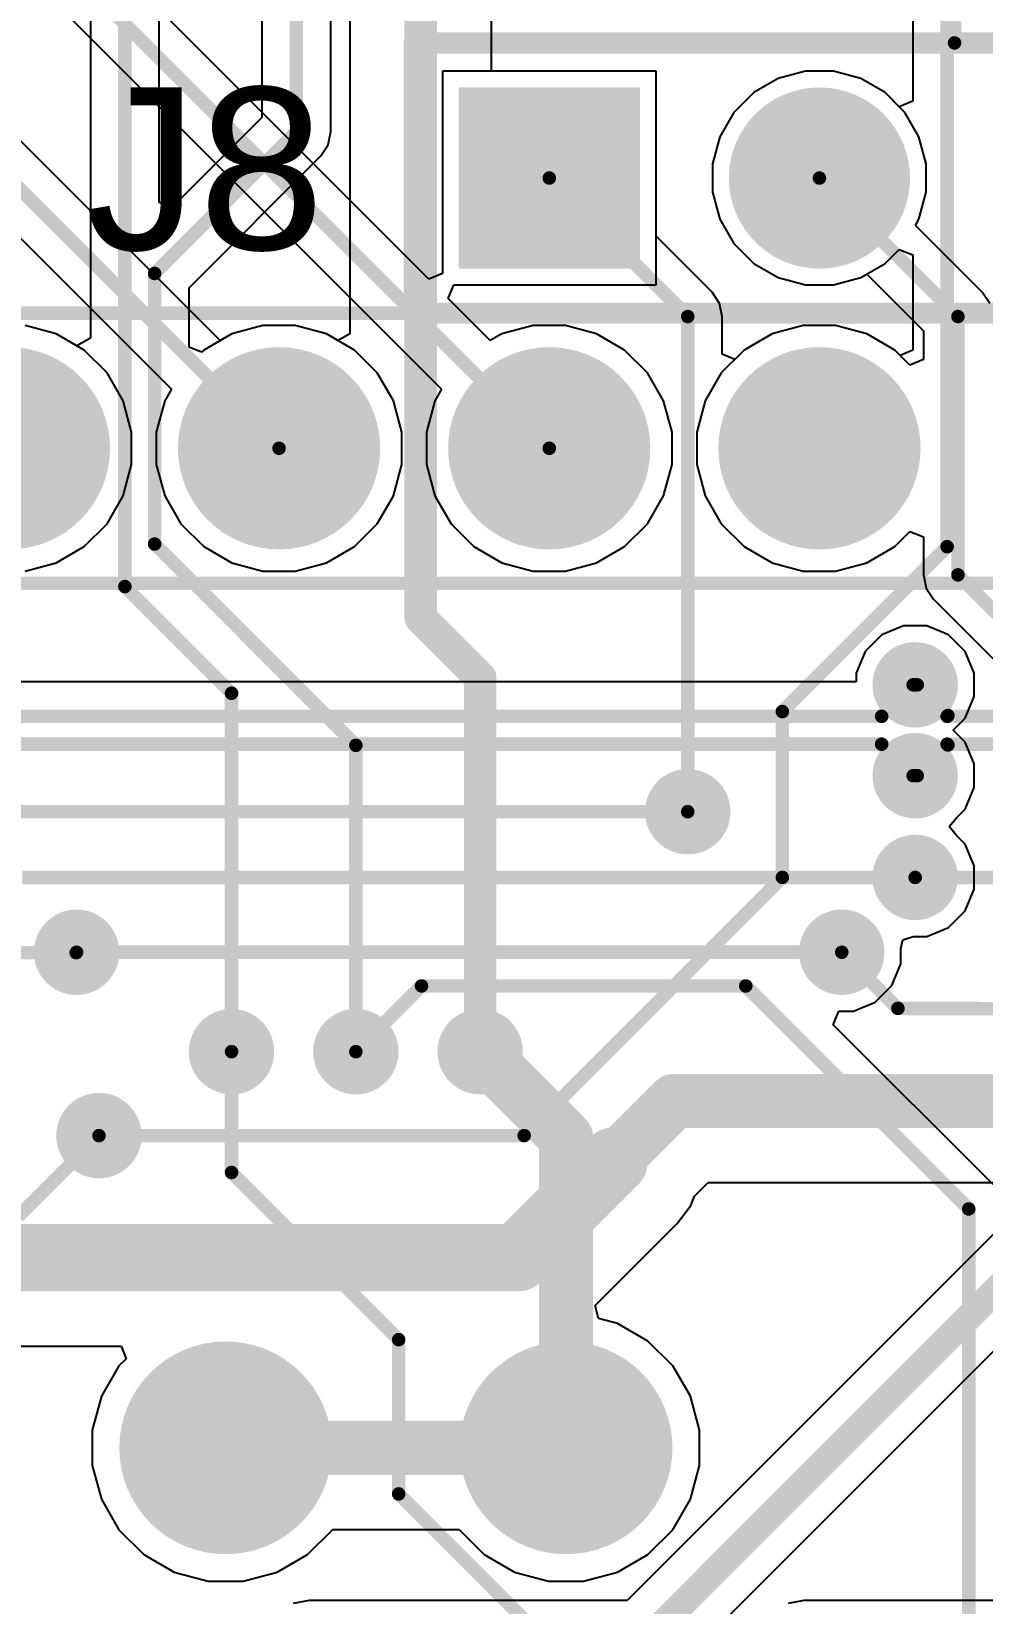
# Model space of a CAD drawing. Header units: millimetres. Extents: x 1 to 134, y -1 to 87.
# Drawn here: x 70.26 to 79.2, y 24.36 to 39.13 of the extents above; entities that cross this region are included whole.
import ezdxf

# ---------------------------------------------------------------- set-up
doc = ezdxf.new("R2010")
doc.units = ezdxf.units.MM
for name, color, linetype in [('BottomLayer', 5, 'Continuous'), ('BottomSolder', 6, 'Continuous'), ('MultiLayer', 9, 'Continuous'), ('PadHoleLayer', 156, 'Continuous'), ('TopLayer', 1, 'Continuous'), ('TopOverlay', 2, 'Continuous'), ('TopSolder', 216, 'Continuous'), ('ViaHoleLayer', 16, 'Continuous')]:
    doc.layers.add(name, color=color, linetype=linetype)
doc.styles.add('Arial', font='', dxfattribs={"height": 0.2})
doc.styles.get('Arial').set_extended_font_data('Arial')

# ---------------------------------------------------------------- blocks, each defined once
blk = doc.blocks.new('1_1376430_8_1')
at = {"layer": 'BottomLayer'}
h = blk.add_hatch(color=5, dxfattribs=at)
edge = h.paths.add_edge_path()
edge.add_arc((4.5499909, 8.22498482), 1.00000054, 0, 360)
h = blk.add_hatch(color=5, dxfattribs=at)
edge = h.paths.add_edge_path()
edge.add_arc((7.749984499999999, 8.22498482), 1.00000054, 0, 360)
at = {"layer": 'BottomSolder'}
h = blk.add_hatch(color=6, dxfattribs=at)
edge = h.paths.add_edge_path()
edge.add_arc((4.5499909, 8.22498482), 1.00000054, 0, 360)
h = blk.add_hatch(color=6, dxfattribs=at)
edge = h.paths.add_edge_path()
edge.add_arc((7.749984499999999, 8.22498482), 1.00000054, 0, 360)
at = {"layer": 'MultiLayer'}
h = blk.add_hatch(color=9, dxfattribs=at)
edge = h.paths.add_edge_path()
edge.add_arc((4.5499909, 8.22498482), 1.00000054, 0, 360)
h = blk.add_hatch(color=9, dxfattribs=at)
edge = h.paths.add_edge_path()
edge.add_arc((7.749984499999999, 8.22498482), 1.00000054, 0, 360)
at = {"layer": 'PadHoleLayer'}
h = blk.add_hatch(color=156, dxfattribs=at)
edge = h.paths.add_edge_path()
edge.add_arc((4.5499909, 8.22498482), 0.60500006, 0, 360)
h = blk.add_hatch(color=156, dxfattribs=at)
edge = h.paths.add_edge_path()
edge.add_arc((7.749984499999999, 8.22498482), 0.60500006, 0, 360)
at = {"layer": 'TopLayer'}
h = blk.add_hatch(color=1, dxfattribs=at)
edge = h.paths.add_edge_path()
edge.add_arc((4.5499909, 8.22498482), 1.00000054, 0, 360)
h = blk.add_hatch(color=1, dxfattribs=at)
edge = h.paths.add_edge_path()
edge.add_arc((7.749984499999999, 8.22498482), 1.00000054, 0, 360)
at = {"layer": 'TopSolder'}
h = blk.add_hatch(color=216, dxfattribs=at)
edge = h.paths.add_edge_path()
edge.add_arc((4.5499909, 8.22498482), 1.00000054, 0, 360)
h = blk.add_hatch(color=216, dxfattribs=at)
edge = h.paths.add_edge_path()
edge.add_arc((7.749984499999999, 8.22498482), 1.00000054, 0, 360)
blk = doc.blocks.new('HDR_1_8_TH______13')
at = {"layer": 'TopOverlay', "const_width": 0.127}
for points in [[(-10.1599746, 1.27), (-10.1599746, -1.27)], [(-10.1599746, 1.27), (10.1599746, 1.27)]]:
    blk.add_lwpolyline(points, dxfattribs=at)
at = {"layer": 'TopOverlay', "const_width": 0.0635}
blk.add_lwpolyline([(-10.1917246, 1.27, 1), (-10.1282246, 1.27, 1)], format="xyb", close=True, dxfattribs=at)
blk.add_lwpolyline([(-10.1917246, 1.27, 1), (-10.1282246, 1.27, 1)], format="xyb", close=True, dxfattribs=at)
blk = doc.blocks.new('HDR1X3__14')
at = {"layer": 'BottomLayer'}
blk.add_hatch(color=5, dxfattribs=at).paths.add_polyline_path([(-0.74999977, 0.74999977), (0.74999977, 0.74999977), (0.74999977, -0.74999977), (-0.74999977, -0.74999977)])
h = blk.add_hatch(color=5, dxfattribs=at)
edge = h.paths.add_edge_path()
edge.add_arc((2.54, 0), 0.7499985, 0, 360)
h = blk.add_hatch(color=5, dxfattribs=at)
edge = h.paths.add_edge_path()
edge.add_arc((5.08, 0), 0.7499985, 0, 360)
at = {"layer": 'BottomSolder'}
blk.add_hatch(color=6, dxfattribs=at).paths.add_polyline_path([(-0.85159977, 0.85159977), (0.85159977, 0.85159977), (0.85159977, -0.85159977), (-0.85159977, -0.85159977)])
h = blk.add_hatch(color=6, dxfattribs=at)
edge = h.paths.add_edge_path()
edge.add_arc((2.54, 0), 0.8515985, 0, 360)
h = blk.add_hatch(color=6, dxfattribs=at)
edge = h.paths.add_edge_path()
edge.add_arc((5.08, 0), 0.8515985, 0, 360)
at = {"layer": 'MultiLayer'}
blk.add_hatch(color=9, dxfattribs=at).paths.add_polyline_path([(-0.74999977, 0.74999977), (0.74999977, 0.74999977), (0.74999977, -0.74999977), (-0.74999977, -0.74999977)])
h = blk.add_hatch(color=9, dxfattribs=at)
edge = h.paths.add_edge_path()
edge.add_arc((2.54, 0), 0.7499985, 0, 360)
h = blk.add_hatch(color=9, dxfattribs=at)
edge = h.paths.add_edge_path()
edge.add_arc((5.08, 0), 0.7499985, 0, 360)
at = {"layer": 'PadHoleLayer'}
h = blk.add_hatch(color=156, dxfattribs=at)
edge = h.paths.add_edge_path()
edge.add_arc((0, 0), 0.4499991, 0, 360)
h = blk.add_hatch(color=156, dxfattribs=at)
edge = h.paths.add_edge_path()
edge.add_arc((2.54, 0), 0.4499991, 0, 360)
h = blk.add_hatch(color=156, dxfattribs=at)
edge = h.paths.add_edge_path()
edge.add_arc((5.08, 0), 0.4499991, 0, 360)
at = {"layer": 'TopLayer'}
blk.add_hatch(color=1, dxfattribs=at).paths.add_polyline_path([(-0.74999977, 0.74999977), (0.74999977, 0.74999977), (0.74999977, -0.74999977), (-0.74999977, -0.74999977)])
h = blk.add_hatch(color=1, dxfattribs=at)
edge = h.paths.add_edge_path()
edge.add_arc((2.54, 0), 0.7499985, 0, 360)
h = blk.add_hatch(color=1, dxfattribs=at)
edge = h.paths.add_edge_path()
edge.add_arc((5.08, 0), 0.7499985, 0, 360)
at = {"layer": 'TopSolder'}
blk.add_hatch(color=216, dxfattribs=at).paths.add_polyline_path([(-0.85159977, 0.85159977), (0.85159977, 0.85159977), (0.85159977, -0.85159977), (-0.85159977, -0.85159977)])
h = blk.add_hatch(color=216, dxfattribs=at)
edge = h.paths.add_edge_path()
edge.add_arc((2.54, 0), 0.8515985, 0, 360)
h = blk.add_hatch(color=216, dxfattribs=at)
edge = h.paths.add_edge_path()
edge.add_arc((5.08, 0), 0.8515985, 0, 360)
at = {"layer": 'TopOverlay', "const_width": 0.1999996}
for points in [[(-1.27, -1.27), (-1.27, 1.27)], [(-1.27, 1.27), (6.35, 1.27)], [(6.35, -1.27), (6.35, 1.27)], [(-1.27, -1.27), (6.35, -1.27)]]:
    blk.add_lwpolyline(points, dxfattribs=at)
at = {"layer": 'TopOverlay', "const_width": 0.0999998}
for points in [[(-1.3199999, 1.27, 1), (-1.2200001, 1.27, 1)], [(-1.3199999, 1.27, 1), (-1.2200001, 1.27, 1)], [(6.300000099999999, 1.27, 1), (6.399999899999999, 1.27, 1)], [(6.300000099999999, 1.27, 1), (6.399999899999999, 1.27, 1)], [(-1.3199999, -1.27, 1), (-1.2200001, -1.27, 1)], [(-1.3199999, -1.27, 1), (-1.2200001, -1.27, 1)], [(6.300000099999999, -1.27, 1), (6.399999899999999, -1.27, 1)], [(6.300000099999999, -1.27, 1), (6.399999899999999, -1.27, 1)]]:
    blk.add_lwpolyline(points, format="xyb", close=True, dxfattribs=at)
blk = doc.blocks.new('HDR_1_8_TH______15')
at = {"layer": 'BottomLayer'}
h = blk.add_hatch(color=5, dxfattribs=at)
edge = h.paths.add_edge_path()
edge.add_arc((-1.27, 0), 0.8999982, 0, 360)
h = blk.add_hatch(color=5, dxfattribs=at)
edge = h.paths.add_edge_path()
edge.add_arc((1.27, 0), 0.8999982, 0, 360)
h = blk.add_hatch(color=5, dxfattribs=at)
edge = h.paths.add_edge_path()
edge.add_arc((3.81, 0), 0.8999982, 0, 360)
h = blk.add_hatch(color=5, dxfattribs=at)
edge = h.paths.add_edge_path()
edge.add_arc((6.35, 0), 0.8999982, 0, 360)
at = {"layer": 'BottomSolder'}
h = blk.add_hatch(color=6, dxfattribs=at)
edge = h.paths.add_edge_path()
edge.add_arc((-1.27, 0), 0.9507981999999999, 0, 360)
h = blk.add_hatch(color=6, dxfattribs=at)
edge = h.paths.add_edge_path()
edge.add_arc((1.27, 0), 0.9507981999999999, 0, 360)
h = blk.add_hatch(color=6, dxfattribs=at)
edge = h.paths.add_edge_path()
edge.add_arc((3.81, 0), 0.9507981999999999, 0, 360)
h = blk.add_hatch(color=6, dxfattribs=at)
edge = h.paths.add_edge_path()
edge.add_arc((6.35, 0), 0.9507981999999999, 0, 360)
at = {"layer": 'MultiLayer'}
h = blk.add_hatch(color=9, dxfattribs=at)
edge = h.paths.add_edge_path()
edge.add_arc((-1.27, 0), 0.8999982, 0, 360)
h = blk.add_hatch(color=9, dxfattribs=at)
edge = h.paths.add_edge_path()
edge.add_arc((1.27, 0), 0.8999982, 0, 360)
h = blk.add_hatch(color=9, dxfattribs=at)
edge = h.paths.add_edge_path()
edge.add_arc((3.81, 0), 0.8999982, 0, 360)
h = blk.add_hatch(color=9, dxfattribs=at)
edge = h.paths.add_edge_path()
edge.add_arc((6.35, 0), 0.8999982, 0, 360)
at = {"layer": 'PadHoleLayer'}
h = blk.add_hatch(color=156, dxfattribs=at)
edge = h.paths.add_edge_path()
edge.add_arc((-1.27, 0), 0.499999, 0, 360)
h = blk.add_hatch(color=156, dxfattribs=at)
edge = h.paths.add_edge_path()
edge.add_arc((1.27, 0), 0.499999, 0, 360)
h = blk.add_hatch(color=156, dxfattribs=at)
edge = h.paths.add_edge_path()
edge.add_arc((3.81, 0), 0.499999, 0, 360)
h = blk.add_hatch(color=156, dxfattribs=at)
edge = h.paths.add_edge_path()
edge.add_arc((6.35, 0), 0.499999, 0, 360)
at = {"layer": 'TopLayer'}
h = blk.add_hatch(color=1, dxfattribs=at)
edge = h.paths.add_edge_path()
edge.add_arc((-1.27, 0), 0.8999982, 0, 360)
h = blk.add_hatch(color=1, dxfattribs=at)
edge = h.paths.add_edge_path()
edge.add_arc((1.27, 0), 0.8999982, 0, 360)
h = blk.add_hatch(color=1, dxfattribs=at)
edge = h.paths.add_edge_path()
edge.add_arc((3.81, 0), 0.8999982, 0, 360)
h = blk.add_hatch(color=1, dxfattribs=at)
edge = h.paths.add_edge_path()
edge.add_arc((6.35, 0), 0.8999982, 0, 360)
at = {"layer": 'TopSolder'}
h = blk.add_hatch(color=216, dxfattribs=at)
edge = h.paths.add_edge_path()
edge.add_arc((-1.27, 0), 0.9507981999999999, 0, 360)
h = blk.add_hatch(color=216, dxfattribs=at)
edge = h.paths.add_edge_path()
edge.add_arc((1.27, 0), 0.9507981999999999, 0, 360)
h = blk.add_hatch(color=216, dxfattribs=at)
edge = h.paths.add_edge_path()
edge.add_arc((3.81, 0), 0.9507981999999999, 0, 360)
h = blk.add_hatch(color=216, dxfattribs=at)
edge = h.paths.add_edge_path()
edge.add_arc((6.35, 0), 0.9507981999999999, 0, 360)
at = {"layer": 'TopOverlay', "const_width": 0.127}
for points in [[(-10.1599746, 1.27), (10.1599746, 1.27)], [(-10.1599746, -1.27), (10.1599746, -1.27)]]:
    blk.add_lwpolyline(points, dxfattribs=at)

msp = doc.modelspace()

# ---------------------------------------------------------------- hatches: boundary and pattern name
at = {"layer": 'BottomLayer'}
h = msp.add_hatch(color=5, dxfattribs=at)
edge = h.paths.add_edge_path()
edge.add_arc((78.56665262, 32.99361194), 0.2999994, 0, 360)
h = msp.add_hatch(color=5, dxfattribs=at)
edge = h.paths.add_edge_path()
edge.add_arc((78.56665262, 32.13961314), 0.2999994, 0, 360)
h = msp.add_hatch(color=5, dxfattribs=at)
edge = h.paths.add_edge_path()
edge.add_arc((76.42859999999999, 31.8008), 0.2999994, 0, 360)
h = msp.add_hatch(color=5, dxfattribs=at)
edge = h.paths.add_edge_path()
edge.add_arc((78.56665262, 31.1833006), 0.2999994, 0, 360)
h = msp.add_hatch(color=5, dxfattribs=at)
edge = h.paths.add_edge_path()
edge.add_arc((70.68304888, 30.48), 0.2999994, 0, 360)
h = msp.add_hatch(color=5, dxfattribs=at)
edge = h.paths.add_edge_path()
edge.add_arc((77.87639999999999, 30.48), 0.2999994, 0, 360)
h = msp.add_hatch(color=5, dxfattribs=at)
edge = h.paths.add_edge_path()
edge.add_arc((72.13968554, 29.5456991), 0.2999994, 0, 360)
h = msp.add_hatch(color=5, dxfattribs=at)
edge = h.paths.add_edge_path()
edge.add_arc((73.30828112, 29.5456991), 0.2999994, 0, 360)
h = msp.add_hatch(color=5, dxfattribs=at)
edge = h.paths.add_edge_path()
edge.add_arc((74.4768767, 29.5456991), 0.2999994, 0, 360)
h = msp.add_hatch(color=5, dxfattribs=at)
edge = h.paths.add_edge_path()
edge.add_arc((70.89362503999999, 28.7565973), 0.2999994, 0, 360)
at = {"layer": 'BottomSolder'}
h = msp.add_hatch(color=6, dxfattribs=at)
edge = h.paths.add_edge_path()
edge.add_arc((78.56665262, 32.99361194), 0.4015993999999999, 0, 360)
h = msp.add_hatch(color=6, dxfattribs=at)
edge = h.paths.add_edge_path()
edge.add_arc((78.56665262, 32.13961314), 0.4015993999999999, 0, 360)
h = msp.add_hatch(color=6, dxfattribs=at)
edge = h.paths.add_edge_path()
edge.add_arc((76.42859999999999, 31.8008), 0.4015993999999999, 0, 360)
h = msp.add_hatch(color=6, dxfattribs=at)
edge = h.paths.add_edge_path()
edge.add_arc((78.56665262, 31.1833006), 0.4015993999999999, 0, 360)
h = msp.add_hatch(color=6, dxfattribs=at)
edge = h.paths.add_edge_path()
edge.add_arc((70.68304888, 30.48), 0.4015993999999999, 0, 360)
h = msp.add_hatch(color=6, dxfattribs=at)
edge = h.paths.add_edge_path()
edge.add_arc((77.87639999999999, 30.48), 0.4015993999999999, 0, 360)
h = msp.add_hatch(color=6, dxfattribs=at)
edge = h.paths.add_edge_path()
edge.add_arc((72.13968554, 29.5456991), 0.4015993999999999, 0, 360)
h = msp.add_hatch(color=6, dxfattribs=at)
edge = h.paths.add_edge_path()
edge.add_arc((73.30828112, 29.5456991), 0.4015993999999999, 0, 360)
h = msp.add_hatch(color=6, dxfattribs=at)
edge = h.paths.add_edge_path()
edge.add_arc((74.4768767, 29.5456991), 0.4015993999999999, 0, 360)
h = msp.add_hatch(color=6, dxfattribs=at)
edge = h.paths.add_edge_path()
edge.add_arc((70.89362503999999, 28.7565973), 0.4015993999999999, 0, 360)
at = {"layer": 'TopLayer'}
h = msp.add_hatch(color=1, dxfattribs=at)
edge = h.paths.add_edge_path()
edge.add_arc((78.56665262, 32.99361194), 0.2999994, 0, 360)
h = msp.add_hatch(color=1, dxfattribs=at)
edge = h.paths.add_edge_path()
edge.add_arc((78.56665262, 32.13961314), 0.2999994, 0, 360)
h = msp.add_hatch(color=1, dxfattribs=at)
edge = h.paths.add_edge_path()
edge.add_arc((76.42859999999999, 31.8008), 0.2999994, 0, 360)
h = msp.add_hatch(color=1, dxfattribs=at)
edge = h.paths.add_edge_path()
edge.add_arc((78.56665262, 31.1833006), 0.2999994, 0, 360)
h = msp.add_hatch(color=1, dxfattribs=at)
edge = h.paths.add_edge_path()
edge.add_arc((70.68304888, 30.48), 0.2999994, 0, 360)
h = msp.add_hatch(color=1, dxfattribs=at)
edge = h.paths.add_edge_path()
edge.add_arc((77.87639999999999, 30.48), 0.2999994, 0, 360)
h = msp.add_hatch(color=1, dxfattribs=at)
edge = h.paths.add_edge_path()
edge.add_arc((72.13968554, 29.5456991), 0.2999994, 0, 360)
h = msp.add_hatch(color=1, dxfattribs=at)
edge = h.paths.add_edge_path()
edge.add_arc((73.30828112, 29.5456991), 0.2999994, 0, 360)
h = msp.add_hatch(color=1, dxfattribs=at)
edge = h.paths.add_edge_path()
edge.add_arc((74.4768767, 29.5456991), 0.2999994, 0, 360)
h = msp.add_hatch(color=1, dxfattribs=at)
edge = h.paths.add_edge_path()
edge.add_arc((70.89362503999999, 28.7565973), 0.2999994, 0, 360)
at = {"layer": 'TopSolder'}
h = msp.add_hatch(color=216, dxfattribs=at)
edge = h.paths.add_edge_path()
edge.add_arc((78.56665262, 32.99361194), 0.4015993999999999, 0, 360)
h = msp.add_hatch(color=216, dxfattribs=at)
edge = h.paths.add_edge_path()
edge.add_arc((78.56665262, 32.13961314), 0.4015993999999999, 0, 360)
h = msp.add_hatch(color=216, dxfattribs=at)
edge = h.paths.add_edge_path()
edge.add_arc((76.42859999999999, 31.8008), 0.4015993999999999, 0, 360)
h = msp.add_hatch(color=216, dxfattribs=at)
edge = h.paths.add_edge_path()
edge.add_arc((78.56665262, 31.1833006), 0.4015993999999999, 0, 360)
h = msp.add_hatch(color=216, dxfattribs=at)
edge = h.paths.add_edge_path()
edge.add_arc((70.68304888, 30.48), 0.4015993999999999, 0, 360)
h = msp.add_hatch(color=216, dxfattribs=at)
edge = h.paths.add_edge_path()
edge.add_arc((77.87639999999999, 30.48), 0.4015993999999999, 0, 360)
h = msp.add_hatch(color=216, dxfattribs=at)
edge = h.paths.add_edge_path()
edge.add_arc((72.13968554, 29.5456991), 0.4015993999999999, 0, 360)
h = msp.add_hatch(color=216, dxfattribs=at)
edge = h.paths.add_edge_path()
edge.add_arc((73.30828112, 29.5456991), 0.4015993999999999, 0, 360)
h = msp.add_hatch(color=216, dxfattribs=at)
edge = h.paths.add_edge_path()
edge.add_arc((74.4768767, 29.5456991), 0.4015993999999999, 0, 360)
h = msp.add_hatch(color=216, dxfattribs=at)
edge = h.paths.add_edge_path()
edge.add_arc((70.89362503999999, 28.7565973), 0.4015993999999999, 0, 360)
at = {"layer": 'ViaHoleLayer'}
h = msp.add_hatch(color=16, dxfattribs=at)
edge = h.paths.add_edge_path()
edge.add_arc((78.56665262, 32.99361194), 0.1499997, 0, 360)
h = msp.add_hatch(color=16, dxfattribs=at)
edge = h.paths.add_edge_path()
edge.add_arc((78.56665262, 32.13961314), 0.1499997, 0, 360)
h = msp.add_hatch(color=16, dxfattribs=at)
edge = h.paths.add_edge_path()
edge.add_arc((76.42859999999999, 31.8008), 0.1499997, 0, 360)
h = msp.add_hatch(color=16, dxfattribs=at)
edge = h.paths.add_edge_path()
edge.add_arc((78.56665262, 31.1833006), 0.1499997, 0, 360)
h = msp.add_hatch(color=16, dxfattribs=at)
edge = h.paths.add_edge_path()
edge.add_arc((70.68304888, 30.48), 0.1499997, 0, 360)
h = msp.add_hatch(color=16, dxfattribs=at)
edge = h.paths.add_edge_path()
edge.add_arc((77.87639999999999, 30.48), 0.1499997, 0, 360)
h = msp.add_hatch(color=16, dxfattribs=at)
edge = h.paths.add_edge_path()
edge.add_arc((72.13968554, 29.5456991), 0.1499997, 0, 360)
h = msp.add_hatch(color=16, dxfattribs=at)
edge = h.paths.add_edge_path()
edge.add_arc((73.30828112, 29.5456991), 0.1499997, 0, 360)
h = msp.add_hatch(color=16, dxfattribs=at)
edge = h.paths.add_edge_path()
edge.add_arc((74.4768767, 29.5456991), 0.1499997, 0, 360)
h = msp.add_hatch(color=16, dxfattribs=at)
edge = h.paths.add_edge_path()
edge.add_arc((70.89362503999999, 28.7565973), 0.1499997, 0, 360)

# ---------------------------------------------------------------- linework, layer by layer
at = {"layer": 'BottomLayer'}
for p, q in [((78.54327954, 44.03719412), (78.54327954, 38.47969444)), ((70.81343215999999, 43.83039494), (70.81343215999999, 36.25331332)), ((71.46087308, 37.5281317), (71.46087308, 43.85479672)), ((72.42588004, 43.8416446), (72.42588004, 38.327203)), ((73.07332096, 38.19311386), (73.07332096, 43.8416446)), ((73.25190074, 40.1103973), (73.25190074, 36.29228707999999)), ((74.58410026, 38.7608445), (74.58410026, 40.1103973)), ((76.13065037999999, 38.7608445), (74.58410026, 38.7608445)), ((76.13065037999999, 37.2106571), (76.13065037999999, 38.7608445)), ((77.53447282, 38.7608445), (77.27912153999999, 38.69242452)), ((77.79883094, 38.7608445), (77.53447282, 38.7608445)), ((78.05418222, 38.69242452), (77.79883094, 38.7608445)), ((77.27912153999999, 38.69242452), (77.05018118, 38.56024546)), ((78.28312258, 38.56024546), (78.05418222, 38.69242452)), ((77.05018118, 38.56024546), (76.86325242, 38.3733167)), ((78.41627954, 38.4270885), (78.28312258, 38.56024546)), ((78.54327954, 38.47969444), (78.41627954, 38.4270885)), ((72.42588004, 38.327203), (71.57820584, 37.4795288)), ((76.86325242, 38.3733167), (76.73107336, 38.14437634)), ((73.04868042, 38.06923044), (73.07332096, 38.19311386)), ((76.73107336, 38.14437634), (76.66265338, 37.88902506)), ((72.9785053, 37.96420906), (73.04868042, 38.06923044)), ((71.74027308, 36.72597683999999), (72.9785053, 37.96420906)), ((76.66265338, 37.88902506), (76.66265338, 37.62466694)), ((76.66265338, 37.62466694), (76.73107336, 37.36931566)), ((71.57820584, 37.4795288), (71.46087308, 37.5281317)), ((76.73107336, 37.36931566), (76.86325242, 37.1403753)), ((76.6575048, 36.68380268), (76.13065037999999, 37.2106571)), ((76.86325242, 37.1403753), (77.05018118, 36.95344654)), ((77.05018118, 36.95344654), (77.27912153999999, 36.82126748)), ((78.05418222, 36.82126748), (78.28312258, 36.95344654)), ((78.28312258, 36.95344654), (78.41627954, 37.0866035)), ((78.41627954, 37.0866035), (78.54327954, 37.03399756)), ((78.54327954, 37.03399756), (78.54327954, 36.13815226)), ((77.27912153999999, 36.82126748), (77.53447282, 36.75284749999999)), ((77.79883094, 36.75284749999999), (78.05418222, 36.82126748)), ((71.74027308, 36.16840112), (71.74027308, 36.72597683999999)), ((76.72767991999999, 36.5787813), (76.6575048, 36.68380268)), ((77.53447282, 36.75284749999999), (77.79883094, 36.75284749999999)), ((76.75232045999999, 36.45489788), (76.72767991999999, 36.5787813)), ((70.49207897999999, 36.29220072), (70.19857944, 36.3708442)), ((72.43472432, 36.3708442), (72.14122477999999, 36.29220072)), ((72.73857944, 36.3708442), (72.43472432, 36.3708442)), ((73.03207898, 36.29220072), (72.73857944, 36.3708442)), ((76.75232045999999, 36.1004485), (76.75232045999999, 36.45489788)), ((77.51472431999998, 36.3708442), (77.22122478, 36.29220072)), ((77.81857944, 36.3708442), (77.51472431999998, 36.3708442)), ((78.11207897999999, 36.29220072), (77.81857944, 36.3708442)), ((70.68643216, 36.17999114), (70.49207897999999, 36.29220072)), ((70.81343215999999, 36.25331332), (70.68643216, 36.17999114)), ((72.14122477999999, 36.29220072), (71.87808077999999, 36.14027316)), ((73.14191366, 36.22878708), (73.03207898, 36.29220072)), ((73.25190074, 36.29228707999999), (73.14191366, 36.22878708)), ((77.22122478, 36.29220072), (76.95808078, 36.14027316)), ((78.37522298, 36.14027316), (78.11207897999999, 36.29220072)), ((71.85760584, 36.11979822), (71.74027308, 36.16840112)), ((71.87808077999999, 36.14027316), (71.85760584, 36.11979822)), ((76.86965321999999, 36.0518456), (76.75232045999999, 36.1004485)), ((76.95808078, 36.14027316), (76.86965321999999, 36.0518456)), ((78.42594677999999, 36.08954935999999), (78.37522298, 36.14027316)), ((78.54327954, 36.13815226), (78.42594677999999, 36.08954935999999)), ((76.492481, 28.18694896), (76.61995598, 28.31442394)), ((76.61995598, 28.31442394), (79.62055704, 28.31442394)), ((79.66915993999999, 28.19709118), (75.85944696, 24.3873782)), ((76.32448794, 27.92838458), (76.4568067, 28.10082518)), ((76.4568067, 28.10082518), (76.492481, 28.18694896)), ((75.55718442, 27.16108106), (76.32448794, 27.92838458)), ((76.29503917999999, 23.72422738), (80.4283126, 27.8575008)), ((75.59005456, 27.03840668), (75.55718442, 27.16108106)), ((75.76881214, 26.9905099), (75.59005456, 27.03840668)), ((76.05476026, 26.82541751999999), (75.76881214, 26.9905099)), ((68.14819999999999, 26.77717784), (71.10064519999999, 26.77717784)), ((71.10064519999999, 26.77717784), (71.1492481, 26.65984508)), ((76.28823706, 26.59194072), (76.05476026, 26.82541751999999)), ((71.1492481, 26.65984508), (71.08134374, 26.59194072)), ((71.08134374, 26.59194072), (70.91625136, 26.3059926)), ((76.45332943999999, 26.3059926), (76.28823706, 26.59194072)), ((70.91625136, 26.3059926), (70.83079306, 25.98706004)), ((76.53878773999999, 25.98706004), (76.45332943999999, 26.3059926)), ((70.83079306, 25.98706004), (70.83079306, 25.65687528)), ((76.53878773999999, 25.65687528), (76.53878773999999, 25.98706004)), ((70.83079306, 25.65687528), (70.91625136, 25.33794272)), ((76.45332943999999, 25.33794272), (76.53878773999999, 25.65687528)), ((70.91625136, 25.33794272), (71.08134374, 25.0519946)), ((76.28823706, 25.0519946), (76.45332943999999, 25.33794272)), ((71.08134374, 25.0519946), (71.31482054, 24.8185178)), ((72.85476666, 24.8185178), (73.08824346, 25.0519946)), ((73.08824346, 25.0519946), (73.08905118, 25.0533916)), ((73.08905118, 25.0533916), (74.28052962, 25.0533916)), ((74.28052962, 25.0533916), (74.28133734, 25.0519946)), ((74.28133734, 25.0519946), (74.51481414, 24.8185178)), ((76.05476026, 24.8185178), (76.28823706, 25.0519946)), ((71.31482054, 24.8185178), (71.60076865999999, 24.65342542)), ((72.56881854, 24.65342542), (72.85476666, 24.8185178)), ((74.51481414, 24.8185178), (74.80076226, 24.65342542)), ((75.76881214, 24.65342542), (76.05476026, 24.8185178)), ((71.60076865999999, 24.65342542), (71.91970122, 24.56796712)), ((71.91970122, 24.56796712), (72.24988598, 24.56796712)), ((72.24988598, 24.56796712), (72.56881854, 24.65342542)), ((74.80076226, 24.65342542), (75.11969481999999, 24.56796712)), ((75.11969481999999, 24.56796712), (75.44987958, 24.56796712)), ((75.44987958, 24.56796712), (75.76881214, 24.65342542)), ((72.86851314, 24.3873782), (72.71985456, 24.35780752)), ((75.85944696, 24.3873782), (72.86851314, 24.3873782)), ((77.52034533999999, 24.3873782), (77.37168675999999, 24.35780752)), ((80.89687656, 24.3873782), (77.52034533999999, 24.3873782))]:
    msp.add_line(p, q, dxfattribs=at)
for points, const_width in [([(71.13715262, 33.91724738), (71.13715262, 44.28824518)], 0.127), ([(72.7496005, 38.19311386), (72.7496005, 44.3013973)], 0.127), ([(78.86699999999999, 34.2917145), (78.86699999999999, 44.03719412)], 0.127), ([(73.91800049999999, 33.62169806), (73.91800049999999, 40.1103973)], 0.3048), ([(71.41655262, 36.86006598), (72.7496005, 38.19311386)], 0.127), ([(75.12665188, 37.756846), (76.42859999999999, 36.45489788)], 0.127), ([(71.41655262, 34.31684525999999), (71.41655262, 36.86006598)], 0.127), ([(76.42859999999999, 31.8008), (76.42859999999999, 36.45489788)], 0.127), ([(71.41655262, 34.31684525999999), (73.30828112, 32.42511675999999)], 0.127), ([(77.3176, 32.7423145), (78.86699999999999, 34.2917145)], 0.127), ([(71.13715262, 33.91724738), (72.13968554, 32.91471446)], 0.127), ([(73.91800049999999, 33.62169806), (74.47687924, 33.06281932)], 0.3048), ([(74.47687924, 29.5456991), (74.47687924, 33.06281932)], 0.3048), ([(72.13968554, 29.5456991), (72.13968554, 32.91471446)], 0.127), ([(78.56665262, 32.99361194), (78.58592868, 32.99361194)], 0.127), ([(78.58592868, 32.99361194), (78.87455904, 32.70498158)], 0.127), ([(77.3176, 31.18334886), (77.3176, 32.7423145)], 0.127), ([(78.86700253999999, 32.69742508), (78.87455904, 32.70498158)], 0.127), ([(78.86700253999999, 32.69742254), (78.86700253999999, 32.69742508)], 0.127), ([(78.86700253999999, 32.69742254), (79.74923852, 32.69742254)], 0.127), ([(73.30828112, 29.5456991), (73.30828112, 32.42511675999999)], 0.127), ([(78.58592613999998, 32.13961314), (78.87455904, 32.42824604)], 0.127), ([(78.86700253999999, 32.43580254), (78.87455904, 32.42824604)], 0.127), ([(78.86700253999999, 32.43580254), (79.85760253999999, 32.43580254)], 0.127), ([(78.56665262, 32.13961314), (78.58592613999998, 32.13961314)], 0.127), ([(74.89084844, 28.7565973), (77.3176, 31.18334886)], 0.127), ([(78.56665262, 31.1833006), (78.56670088, 31.18334886)], 0.127), ([(78.56670088, 31.18334886), (82.00874886, 31.18334886)], 0.127), ([(68.4823497, 30.4760503), (70.67909918, 30.4760503)], 0.127), ([(70.67909918, 30.4760503), (70.68304888, 30.48)], 0.127), ([(77.87639999999999, 30.48), (78.40412309999999, 29.9522769)], 0.127), ([(78.40412056, 29.9522769), (80.03390902, 29.94835006)], 0.127), ([(75.73573626, 28.51713626), (76.3016, 29.083)], 0.508), ([(76.3016, 29.083), (89.96680254, 29.083)], 0.508), ([(70.89362503999999, 28.7565973), (74.89084844, 28.7565973)], 0.127), ([(74.8284, 27.6098), (75.73573626, 28.51713626)], 0.635), ([(76.02035341999999, 23.99891314), (80.26740613999999, 28.24596586)], 0.254), ([(68.14819999999999, 27.6098), (74.8284, 27.6098)], 0.635), ([(72.0847936, 25.82196766), (75.2847872, 25.82196766)], 0.508), ([(75.30577776, 25.82196766), (75.30577776, 25.84746926)], 0.254)]:
    msp.add_lwpolyline(points, dxfattribs=dict(at, const_width=const_width))
for points, const_width in [([(72.7178505, 38.19311386, 1), (72.78135049999999, 38.19311386, 1)], 0.0635), ([(72.7178505, 38.19311386, 1), (72.78135049999999, 38.19311386, 1)], 0.0635), ([(75.09490188, 37.756846, 1), (75.15840188, 37.756846, 1)], 0.0635), ([(71.38480261999999, 36.86006598, 1), (71.44830261999999, 36.86006598, 1)], 0.0635), ([(71.38480261999999, 36.86006598, 1), (71.44830261999999, 36.86006598, 1)], 0.0635), ([(76.39685, 36.45489788, 1), (76.46034999999999, 36.45489788, 1)], 0.0635), ([(76.39685, 36.45489788, 1), (76.46034999999999, 36.45489788, 1)], 0.0635), ([(71.38480261999999, 34.31684525999999, 1), (71.44830261999999, 34.31684525999999, 1)], 0.0635), ([(71.38480261999999, 34.31684525999999, 1), (71.44830261999999, 34.31684525999999, 1)], 0.0635), ([(78.83524999999999, 34.2917145, 1), (78.89875, 34.2917145, 1)], 0.0635), ([(78.83524999999999, 34.2917145, 1), (78.89875, 34.2917145, 1)], 0.0635), ([(71.10540261999999, 33.91724738, 1), (71.16890262, 33.91724738, 1)], 0.0635), ([(71.10540261999999, 33.91724738, 1), (71.16890262, 33.91724738, 1)], 0.0635), ([(73.84180049999999, 33.62169806, 1), (73.99420049999999, 33.62169806, 1)], 0.1524), ([(73.84180049999999, 33.62169806, 1), (73.99420049999999, 33.62169806, 1)], 0.1524), ([(74.40067923999999, 33.06281932, 1), (74.55307924, 33.06281932, 1)], 0.1524), ([(74.40067923999999, 33.06281932, 1), (74.55307924, 33.06281932, 1)], 0.1524), ([(72.10793553999999, 32.91471446, 1), (72.17143554, 32.91471446, 1)], 0.0635), ([(72.10793553999999, 32.91471446, 1), (72.17143554, 32.91471446, 1)], 0.0635), ([(78.53490262, 32.99361194, 1), (78.59840262, 32.99361194, 1)], 0.0635), ([(78.55417867999999, 32.99361194, 1), (78.61767868, 32.99361194, 1)], 0.0635), ([(78.55417867999999, 32.99361194, 1), (78.61767868, 32.99361194, 1)], 0.0635), ([(77.28585, 32.7423145, 1), (77.34934999999999, 32.7423145, 1)], 0.0635), ([(77.28585, 32.7423145, 1), (77.34934999999999, 32.7423145, 1)], 0.0635), ([(78.83525254, 32.69742508, 1), (78.89875253999999, 32.69742508, 1)], 0.0635), ([(78.83525254, 32.69742508, 1), (78.89875253999999, 32.69742508, 1)], 0.0635), ([(78.83525254, 32.69742254, 1), (78.89875253999999, 32.69742254, 1)], 0.0635), ([(78.83525254, 32.69742254, 1), (78.89875253999999, 32.69742254, 1)], 0.0635), ([(78.84280903999999, 32.70498158, 1), (78.90630904, 32.70498158, 1)], 0.0635), ([(78.84280903999999, 32.70498158, 1), (78.90630904, 32.70498158, 1)], 0.0635), ([(73.27653111999999, 32.42511675999999, 1), (73.34003111999999, 32.42511675999999, 1)], 0.0635), ([(73.27653111999999, 32.42511675999999, 1), (73.34003111999999, 32.42511675999999, 1)], 0.0635), ([(78.83525254, 32.43580254, 1), (78.89875253999999, 32.43580254, 1)], 0.0635), ([(78.83525254, 32.43580254, 1), (78.89875253999999, 32.43580254, 1)], 0.0635), ([(78.84280903999999, 32.42824604, 1), (78.90630904, 32.42824604, 1)], 0.0635), ([(78.84280903999999, 32.42824604, 1), (78.90630904, 32.42824604, 1)], 0.0635), ([(78.53490262, 32.13961314, 1), (78.59840262, 32.13961314, 1)], 0.0635), ([(78.55417614, 32.13961314, 1), (78.61767614, 32.13961314, 1)], 0.0635), ([(78.55417614, 32.13961314, 1), (78.61767614, 32.13961314, 1)], 0.0635), ([(76.39685, 31.8008, 1), (76.46034999999999, 31.8008, 1)], 0.0635), ([(77.28585, 31.18334886, 1), (77.34934999999999, 31.18334886, 1)], 0.0635), ([(77.28585, 31.18334886, 1), (77.34934999999999, 31.18334886, 1)], 0.0635), ([(78.53490262, 31.1833006, 1), (78.59840262, 31.1833006, 1)], 0.0635), ([(78.53495088, 31.18334886, 1), (78.59845088, 31.18334886, 1)], 0.0635), ([(78.53495088, 31.18334886, 1), (78.59845088, 31.18334886, 1)], 0.0635), ([(70.64734917999999, 30.4760503, 1), (70.71084918, 30.4760503, 1)], 0.0635), ([(70.64734917999999, 30.4760503, 1), (70.71084918, 30.4760503, 1)], 0.0635), ([(70.65129888, 30.48, 1), (70.71479887999999, 30.48, 1)], 0.0635), ([(77.84465, 30.48, 1), (77.90814999999999, 30.48, 1)], 0.0635), ([(78.37237056, 29.9522769, 1), (78.43587056, 29.9522769, 1)], 0.0635), ([(78.37237309999999, 29.9522769, 1), (78.4358731, 29.9522769, 1)], 0.0635), ([(72.10793553999999, 29.5456991, 1), (72.17143554, 29.5456991, 1)], 0.0635), ([(73.27653111999999, 29.5456991, 1), (73.34003111999999, 29.5456991, 1)], 0.0635), ([(74.40067923999999, 29.5456991, 1), (74.55307924, 29.5456991, 1)], 0.1524), ([(76.1746, 29.083, 1), (76.42859999999999, 29.083, 1)], 0.254), ([(76.1746, 29.083, 1), (76.42859999999999, 29.083, 1)], 0.254), ([(70.86187503999999, 28.7565973, 1), (70.92537504, 28.7565973, 1)], 0.0635), ([(74.85909844, 28.7565973, 1), (74.92259844, 28.7565973, 1)], 0.0635), ([(74.85909844, 28.7565973, 1), (74.92259844, 28.7565973, 1)], 0.0635), ([(75.57698626, 28.51713626, 1), (75.89448626, 28.51713626, 1)], 0.3175), ([(75.60873625999999, 28.51713626, 1), (75.86273625999999, 28.51713626, 1)], 0.254), ([(74.66965, 27.6098, 1), (74.98714999999999, 27.6098, 1)], 0.3175), ([(74.66965, 27.6098, 1), (74.98714999999999, 27.6098, 1)], 0.3175), ([(71.9577936, 25.82196766, 1), (72.2117936, 25.82196766, 1)], 0.254), ([(75.1577872, 25.82196766, 1), (75.41178719999999, 25.82196766, 1)], 0.254), ([(75.24227776000001, 25.84746926, 1), (75.36927776, 25.84746926, 1)], 0.127), ([(75.24227776000001, 25.82196766, 1), (75.36927776, 25.82196766, 1)], 0.127)]:
    msp.add_lwpolyline(points, format="xyb", close=True, dxfattribs=dict(at, const_width=const_width))
at = {"layer": 'TopLayer'}
for p, q in [((55.09140874, 54.79427954), (74.11429677999999, 35.77139149999999)), ((72.03210638, 36.2292011), (53.73992046, 54.52138701999999)), ((56.73313266, 50.61255561999999), (71.57429678, 35.77139149999999)), ((73.99565338, 36.8056541), (66.3101163, 44.49119118)), ((76.13065037999999, 38.7608445), (74.12265338, 38.7608445)), ((74.12265338, 38.7608445), (74.12265338, 36.85826004)), ((76.13065037999999, 36.75284749999999), (76.13065037999999, 38.7608445)), ((77.53447282, 38.7608445), (77.27912153999999, 38.69242452)), ((77.79883094, 38.7608445), (77.53447282, 38.7608445)), ((78.05418222, 38.69242452), (77.79883094, 38.7608445)), ((77.27912153999999, 38.69242452), (77.05018118, 38.56024546)), ((78.28312258, 38.56024546), (78.05418222, 38.69242452)), ((77.05018118, 38.56024546), (76.86325242, 38.3733167)), ((78.47005134, 38.3733167), (78.28312258, 38.56024546)), ((76.86325242, 38.3733167), (76.73107336, 38.14437634)), ((78.6022304, 38.14437634), (78.47005134, 38.3733167)), ((76.73107336, 38.14437634), (76.66265338, 37.88902506)), ((78.67065038, 37.88902506), (78.6022304, 38.14437634)), ((76.66265338, 37.88902506), (76.66265338, 37.62466694)), ((78.67065038, 37.62466694), (78.67065038, 37.88902506)), ((76.66265338, 37.62466694), (76.73107336, 37.36931566)), ((78.6022304, 37.36931566), (78.67065038, 37.62466694)), ((76.73107336, 37.36931566), (76.86325242, 37.1403753)), ((78.56920024, 37.31210724), (78.6022304, 37.36931566)), ((79.19725587999999, 36.6840516), (78.56920024, 37.31210724)), ((76.86325242, 37.1403753), (77.05018118, 36.95344654)), ((77.05018118, 36.95344654), (77.27912153999999, 36.82126748)), ((74.12265338, 36.85826004), (73.99565338, 36.8056541)), ((77.27912153999999, 36.82126748), (77.53447282, 36.75284749999999)), ((77.79883094, 36.75284749999999), (78.05418222, 36.82126748)), ((78.05418222, 36.82126748), (78.11139064, 36.85429764)), ((78.11139064, 36.85429764), (78.64463062, 36.32105766)), ((74.17545998, 36.6258475), (74.22806591999999, 36.75284749999999)), ((74.22806591999999, 36.75284749999999), (76.13065037999999, 36.75284749999999)), ((77.53447282, 36.75284749999999), (77.79883094, 36.75284749999999)), ((79.267431, 36.57903022), (79.19725587999999, 36.6840516)), ((74.57210638, 36.2292011), (74.17545998, 36.6258475)), ((70.49207897999999, 36.29220072), (70.19857944, 36.3708442)), ((72.43472432, 36.3708442), (72.14122477999999, 36.29220072)), ((72.73857944, 36.3708442), (72.43472432, 36.3708442)), ((73.03207898, 36.29220072), (72.73857944, 36.3708442)), ((74.97472432, 36.3708442), (74.68122478, 36.29220072)), ((75.27857943999999, 36.3708442), (74.97472432, 36.3708442)), ((75.57207898, 36.29220072), (75.27857943999999, 36.3708442)), ((77.51472431999998, 36.3708442), (77.22122478, 36.29220072)), ((77.81857944, 36.3708442), (77.51472431999998, 36.3708442)), ((78.11207897999999, 36.29220072), (77.81857944, 36.3708442)), ((70.75522297999999, 36.14027316), (70.49207897999999, 36.29220072)), ((72.14122477999999, 36.29220072), (72.03210638, 36.2292011)), ((73.29522297999999, 36.14027316), (73.03207898, 36.29220072)), ((74.68122478, 36.29220072), (74.57210638, 36.2292011)), ((75.83522298, 36.14027316), (75.57207898, 36.29220072)), ((77.22122478, 36.29220072), (76.95808078, 36.14027316)), ((78.37522298, 36.14027316), (78.11207897999999, 36.29220072)), ((78.64463062, 36.32105766), (78.64463062, 36.05047146)), ((70.97007904, 35.9254171), (70.75522297999999, 36.14027316)), ((73.51007904, 35.9254171), (73.29522297999999, 36.14027316)), ((76.05007904, 35.9254171), (75.83522298, 36.14027316)), ((76.95808078, 36.14027316), (76.74322472, 35.9254171)), ((78.51763062, 35.99786552), (78.37522298, 36.14027316)), ((71.1220066, 35.6622731), (70.97007904, 35.9254171)), ((73.6620066, 35.6622731), (73.51007904, 35.9254171)), ((76.20200659999999, 35.6622731), (76.05007904, 35.9254171)), ((76.74322472, 35.9254171), (76.59129716, 35.6622731)), ((78.64463062, 36.05047146), (78.51763062, 35.99786552)), ((71.57429678, 35.77139149999999), (71.51129716, 35.6622731)), ((74.11429677999999, 35.77139149999999), (74.05129715999999, 35.6622731)), ((71.20065008, 35.36877356), (71.1220066, 35.6622731)), ((71.51129716, 35.6622731), (71.43265368, 35.36877356)), ((73.74065008, 35.36877356), (73.6620066, 35.6622731)), ((74.05129715999999, 35.6622731), (73.97265368, 35.36877356)), ((76.28065007999999, 35.36877356), (76.20200659999999, 35.6622731)), ((76.59129716, 35.6622731), (76.51265367999999, 35.36877356)), ((71.20065008, 35.06491844), (71.20065008, 35.36877356)), ((71.43265368, 35.36877356), (71.43265368, 35.06491844)), ((73.74065008, 35.06491844), (73.74065008, 35.36877356)), ((73.97265368, 35.36877356), (73.97265368, 35.06491844)), ((76.28065007999999, 35.06491844), (76.28065007999999, 35.36877356)), ((76.51265367999999, 35.36877356), (76.51265367999999, 35.06491844)), ((71.1220066, 34.77141889999999), (71.20065008, 35.06491844)), ((71.43265368, 35.06491844), (71.51129716, 34.77141889999999)), ((73.6620066, 34.77141889999999), (73.74065008, 35.06491844)), ((73.97265368, 35.06491844), (74.05129715999999, 34.77141889999999)), ((76.20200659999999, 34.77141889999999), (76.28065007999999, 35.06491844)), ((76.51265367999999, 35.06491844), (76.59129716, 34.77141889999999)), ((70.97007904, 34.5082749), (71.1220066, 34.77141889999999)), ((71.51129716, 34.77141889999999), (71.66322472, 34.5082749)), ((73.51007904, 34.5082749), (73.6620066, 34.77141889999999)), ((74.05129715999999, 34.77141889999999), (74.20322472, 34.5082749)), ((76.05007904, 34.5082749), (76.20200659999999, 34.77141889999999)), ((76.59129716, 34.77141889999999), (76.74322472, 34.5082749)), ((70.75522297999999, 34.29341884), (70.97007904, 34.5082749)), ((71.66322472, 34.5082749), (71.87808077999999, 34.29341884)), ((73.29522297999999, 34.29341884), (73.51007904, 34.5082749)), ((74.20322472, 34.5082749), (74.41808078, 34.29341884)), ((75.83522298, 34.29341884), (76.05007904, 34.5082749)), ((76.74322472, 34.5082749), (76.95808078, 34.29341884)), ((78.37522298, 34.29341884), (78.51763062, 34.43582648)), ((78.51763062, 34.43582648), (78.64463062, 34.38322054)), ((70.49207897999999, 34.14149128), (70.75522297999999, 34.29341884)), ((71.87808077999999, 34.29341884), (72.14122477999999, 34.14149128)), ((73.03207898, 34.14149128), (73.29522297999999, 34.29341884)), ((74.41808078, 34.29341884), (74.68122478, 34.14149128)), ((75.57207898, 34.14149128), (75.83522298, 34.29341884)), ((76.95808078, 34.29341884), (77.22122478, 34.14149128)), ((78.11207897999999, 34.14149128), (78.37522298, 34.29341884)), ((78.64463062, 34.38322054), (78.64463062, 34.02690425999999)), ((70.19857944, 34.0628478), (70.49207897999999, 34.14149128)), ((72.14122477999999, 34.14149128), (72.43472432, 34.0628478)), ((72.73857944, 34.0628478), (73.03207898, 34.14149128)), ((74.68122478, 34.14149128), (74.97472432, 34.0628478)), ((75.27857943999999, 34.0628478), (75.57207898, 34.14149128)), ((77.22122478, 34.14149128), (77.51472431999998, 34.0628478)), ((77.81857944, 34.0628478), (78.11207897999999, 34.14149128)), ((72.43472432, 34.0628478), (72.73857944, 34.0628478)), ((74.97472432, 34.0628478), (75.27857943999999, 34.0628478)), ((77.51472431999998, 34.0628478), (77.81857944, 34.0628478)), ((78.64463062, 34.02690425999999), (78.66927116, 33.90302084)), ((78.66927116, 33.90302084), (78.73944628, 33.79799945999999)), ((78.73944628, 33.79799945999999), (81.81987954, 30.7175662)), ((78.45645472, 33.54761134), (78.25283816, 33.46327064)), ((78.67685052, 33.54761134), (78.45645472, 33.54761134)), ((78.88046708, 33.46327064), (78.67685052, 33.54761134)), ((78.25283816, 33.46327064), (78.09699391999999, 33.3074264)), ((79.03631132, 33.3074264), (78.88046708, 33.46327064)), ((78.09699391999999, 33.3074264), (78.01265321999999, 33.10380984)), ((79.12065202, 33.10380984), (79.03631132, 33.3074264)), ((78.01265321999999, 33.10380984), (78.01265321999999, 33.021143)), ((79.12065202, 32.88341404), (79.12065202, 33.10380984)), ((78.01265321999999, 33.021143), (66.74074535999999, 33.021143)), ((79.03631132, 32.67979748), (79.12065202, 32.88341404)), ((78.92312637999999, 32.56661253999999), (79.03631132, 32.67979748)), ((79.03631132, 32.4534276), (78.92312637999999, 32.56661253999999)), ((79.12065202, 32.24981104), (79.03631132, 32.4534276)), ((79.12065202, 32.02941524), (79.12065202, 32.24981104)), ((79.03631132, 31.82579868), (79.12065202, 32.02941524)), ((78.95493734, 31.7444247), (79.03631132, 31.82579868)), ((78.88738857999999, 31.66145814), (78.95493734, 31.7444247)), ((78.95493734, 31.57848904), (78.88738857999999, 31.66145814)), ((79.03631132, 31.49711506), (78.95493734, 31.57848904)), ((79.12065202, 31.2934985), (79.03631132, 31.49711506)), ((79.12065202, 31.0731027), (79.12065202, 31.2934985)), ((79.03631132, 30.86948614), (79.12065202, 31.0731027)), ((78.88046708, 30.7136419), (79.03631132, 30.86948614)), ((78.4303994, 30.51196844), (78.44915984, 30.59644884)), ((78.44915984, 30.59644884), (78.54773216, 30.6293012)), ((78.54773216, 30.6293012), (78.67685052, 30.6293012)), ((78.67685052, 30.6293012), (78.88046708, 30.7136419)), ((78.4303994, 30.3698021), (78.4303994, 30.51196844)), ((78.34605869999999, 30.16618554), (78.4303994, 30.3698021)), ((78.19021445999999, 30.0103413), (78.34605869999999, 30.16618554)), ((77.98659789999999, 29.9260006), (78.19021445999999, 30.0103413)), ((77.796009, 29.7990006), (77.84861493999999, 29.9260006)), ((77.84861493999999, 29.9260006), (77.98659789999999, 29.9260006)), ((79.2991048, 28.2959048), (77.796009, 29.7990006))]:
    msp.add_line(p, q, dxfattribs=at)
for points, const_width in [([(55.22549788, 55.11799999999999), (75.12665188, 35.216846)], 0.127), ([(53.4162, 54.38729788), (72.58665188, 35.216846)], 0.127), ([(77.66665187999999, 37.756846), (78.96835107999999, 36.45514679999999)], 0.127), ([(78.96835107999999, 34.02690425999999), (78.96835107999999, 36.45514679999999)], 0.127), ([(78.96835107999999, 34.02690425999999), (82.14359999999999, 30.85165534)], 0.127), ([(78.25118716, 32.69742254), (78.54737655999999, 32.99361194)], 0.127), ([(78.54737655999999, 32.99361194), (78.56665262, 32.99361194)], 0.127), ([(66.60665368, 32.69742254), (78.25118716, 32.69742254)], 0.127), ([(69.11631591999999, 32.43580254), (78.25118716, 32.43580254)], 0.127), ([(78.25118716, 32.43580254), (78.54737655999999, 32.13961314)], 0.127), ([(78.54737655999999, 32.13961314), (78.56665262, 32.13961314)], 0.127), ([(70.14035248, 31.8008), (76.42859999999999, 31.8008)], 0.127), ([(70.1725038, 31.1833006), (78.56665262, 31.1833006)], 0.127), ([(70.68304888, 30.48), (77.87639999999999, 30.48)], 0.127), ([(73.30828112, 29.5456991), (73.92578052, 30.1631985)], 0.127), ([(73.92578052, 30.1631985), (76.9740015, 30.1631985)], 0.127), ([(76.9740015, 30.1631985), (79.0702, 28.067)], 0.127), ([(74.4768767, 29.5456991), (75.2847872, 28.7377886)], 0.508), ([(72.13968554, 28.41002446), (72.13968554, 29.5456991)], 0.127), ([(75.2847872, 25.82196766), (75.2847872, 28.7377886)], 0.508), ([(70.1334005, 27.99637276), (70.89362503999999, 28.7565973)], 0.127), ([(72.13968554, 28.41002446), (73.7108, 26.83891)], 0.127), ([(79.0702, 23.78378022), (79.0702, 28.067)], 0.127), ([(73.7108, 25.3888494), (73.7108, 26.83891)], 0.127), ([(73.7108, 25.3888494), (76.77767474, 22.32197466)], 0.127)]:
    msp.add_lwpolyline(points, dxfattribs=dict(at, const_width=const_width))
for points, const_width in [([(77.63490188, 37.756846, 1), (77.69840187999999, 37.756846, 1)], 0.0635), ([(78.93660107999999, 36.45514679999999, 1), (79.00010108, 36.45514679999999, 1)], 0.0635), ([(78.93660107999999, 36.45514679999999, 1), (79.00010108, 36.45514679999999, 1)], 0.0635), ([(72.55490187999999, 35.216846, 1), (72.61840188, 35.216846, 1)], 0.0635), ([(75.09490188, 35.216846, 1), (75.15840188, 35.216846, 1)], 0.0635), ([(78.93660107999999, 34.02690425999999, 1), (79.00010108, 34.02690425999999, 1)], 0.0635), ([(78.93660107999999, 34.02690425999999, 1), (79.00010108, 34.02690425999999, 1)], 0.0635), ([(78.51562656, 32.99361194, 1), (78.57912655999999, 32.99361194, 1)], 0.0635), ([(78.51562656, 32.99361194, 1), (78.57912655999999, 32.99361194, 1)], 0.0635), ([(78.53490262, 32.99361194, 1), (78.59840262, 32.99361194, 1)], 0.0635), ([(78.21943716, 32.69742254, 1), (78.28293715999999, 32.69742254, 1)], 0.0635), ([(78.21943716, 32.69742254, 1), (78.28293715999999, 32.69742254, 1)], 0.0635), ([(78.21943716, 32.43580254, 1), (78.28293715999999, 32.43580254, 1)], 0.0635), ([(78.21943716, 32.43580254, 1), (78.28293715999999, 32.43580254, 1)], 0.0635), ([(78.51562656, 32.13961314, 1), (78.57912655999999, 32.13961314, 1)], 0.0635), ([(78.51562656, 32.13961314, 1), (78.57912655999999, 32.13961314, 1)], 0.0635), ([(78.53490262, 32.13961314, 1), (78.59840262, 32.13961314, 1)], 0.0635), ([(76.39685, 31.8008, 1), (76.46034999999999, 31.8008, 1)], 0.0635), ([(78.53490262, 31.1833006, 1), (78.59840262, 31.1833006, 1)], 0.0635), ([(70.65129888, 30.48, 1), (70.71479887999999, 30.48, 1)], 0.0635), ([(77.84465, 30.48, 1), (77.90814999999999, 30.48, 1)], 0.0635), ([(73.89403051999999, 30.1631985, 1), (73.95753051999999, 30.1631985, 1)], 0.0635), ([(73.89403051999999, 30.1631985, 1), (73.95753051999999, 30.1631985, 1)], 0.0635), ([(76.9422515, 30.1631985, 1), (77.00575149999999, 30.1631985, 1)], 0.0635), ([(76.9422515, 30.1631985, 1), (77.00575149999999, 30.1631985, 1)], 0.0635), ([(74.3498767, 29.5456991, 1), (74.6038767, 29.5456991, 1)], 0.254), ([(72.10793553999999, 29.5456991, 1), (72.17143554, 29.5456991, 1)], 0.0635), ([(73.27653111999999, 29.5456991, 1), (73.34003111999999, 29.5456991, 1)], 0.0635), ([(75.1577872, 28.7377886, 1), (75.41178719999999, 28.7377886, 1)], 0.254), ([(75.1577872, 28.7377886, 1), (75.41178719999999, 28.7377886, 1)], 0.254), ([(70.86187503999999, 28.7565973, 1), (70.92537504, 28.7565973, 1)], 0.0635), ([(72.10793553999999, 28.41002446, 1), (72.17143554, 28.41002446, 1)], 0.0635), ([(72.10793553999999, 28.41002446, 1), (72.17143554, 28.41002446, 1)], 0.0635), ([(79.03845, 28.067, 1), (79.10195, 28.067, 1)], 0.0635), ([(79.03845, 28.067, 1), (79.10195, 28.067, 1)], 0.0635), ([(73.67904999999999, 26.83891, 1), (73.74255, 26.83891, 1)], 0.0635), ([(73.67904999999999, 26.83891, 1), (73.74255, 26.83891, 1)], 0.0635), ([(75.1577872, 25.82196766, 1), (75.41178719999999, 25.82196766, 1)], 0.254), ([(73.67904999999999, 25.3888494, 1), (73.74255, 25.3888494, 1)], 0.0635), ([(73.67904999999999, 25.3888494, 1), (73.74255, 25.3888494, 1)], 0.0635)]:
    msp.add_lwpolyline(points, format="xyb", close=True, dxfattribs=dict(at, const_width=const_width))

# ---------------------------------------------------------------- block references
at = {"rotation": 90}
msp.add_blockref('HDR_1_8_TH______13', (80.20665188, 49.186846), dxfattribs=at)
for name, p in [('HDR1X3__14', (75.12665188, 37.756846)), ('HDR_1_8_TH______15', (71.31665188, 35.216846)), ('1_1376430_8_1', (67.53480269999999, 17.59698284))]:
    msp.add_blockref(name, p)

# ---------------------------------------------------------------- texts
at = {"layer": 'TopOverlay', "style": 'Arial'}
msp.add_text('J8', height=1.524, dxfattribs=at).set_placement((70.76481148, 37.08424638))

doc.saveas('drawing.dxf')
